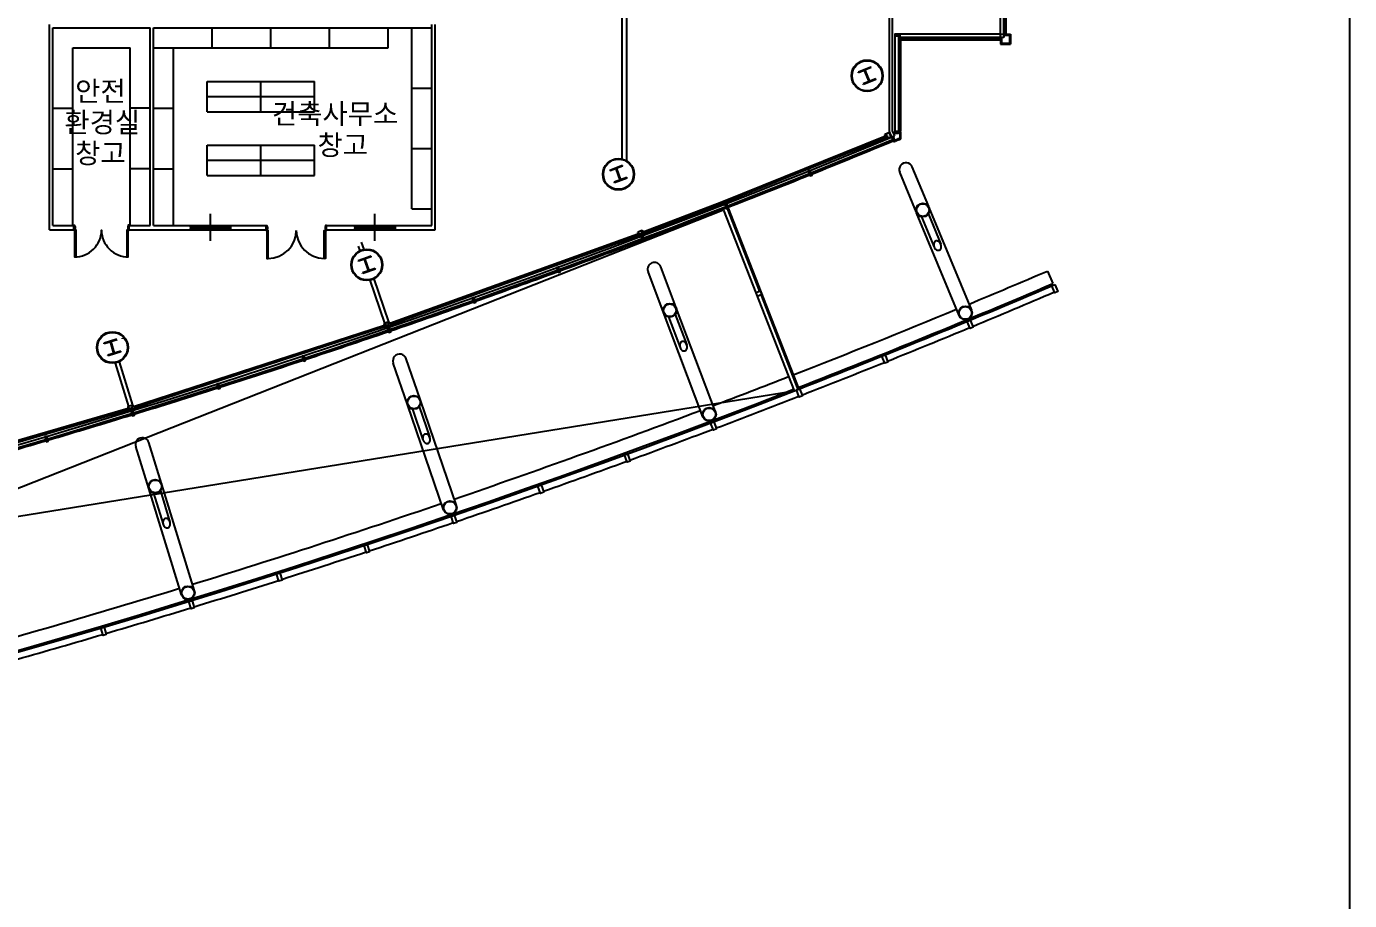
# Model space of a CAD drawing. Header units: millimetres. Extents: x -90599 to 108401, y -635096 to -480023.
# Drawn here: x 68959 to 108401, y -602418 to -576361 of the extents above; entities that cross this region are included whole.
import ezdxf

# ---------------------------------------------------------------- set-up
doc = ezdxf.new("R2010")
doc.units = ezdxf.units.MM
doc.layers.add('TT-BASE', color=253, linetype='Continuous')
doc.layers.add('TX-PAPR', color=2, linetype='Continuous', plot=False)
doc.styles.get("Standard").update_dxf_attribs({"font": 'GulimChe.ttf'})

msp = doc.modelspace()

# ---------------------------------------------------------------- linework, layer by layer
at = {"layer": 'TT-BASE'}
for p, q in [((86719, -580310), (86719, -574331)), ((86844, -574331), (86844, -580360)), ((98131, -574660), (98131, -576581)), ((98166, -576581), (98166, -574656)), ((97996, -576591), (97996, -574688)), ((98096, -576591), (98096, -574688)), ((94676, -575806), (94676, -579491)), ((94771, -575806), (94771, -579472)), ((69646, -582419), (69646, -576301)), ((69746, -582294), (69746, -576401)), ((69746, -576401), (72646, -576401)), ((72646, -582294), (72646, -576401)), ((72746, -582294), (72746, -576401)), ((72746, -576401), (81046, -576401)), ((74496, -577001), (74496, -576401)), ((76246, -577001), (76246, -576401)), ((77996, -577001), (77996, -576401)), ((79746, -577001), (79746, -576401)), ((80446, -581801), (80446, -576401)), ((81046, -582294), (81046, -576301)), ((81146, -582419), (81146, -576301)), ((94851, -576641), (94851, -579490)), ((97996, -576591), (94951, -576591)), ((94951, -576591), (94951, -579490)), ((98111, -576581), (98166, -576581)), ((98111, -576591), (98111, -576595)), ((98111, -576591), (98296, -576591)), ((98111, -576595), (98111, -576621)), ((98111, -576621), (98266, -576621)), ((98266, -576621), (98266, -576861)), ((98296, -576591), (98296, -576891)), ((70346, -582294), (70346, -577001)), ((70346, -577001), (72046, -577001)), ((72046, -582294), (72046, -577001)), ((72746, -577001), (79746, -577001)), ((73346, -582294), (73346, -577001)), ((97996, -576691), (94951, -576691)), ((94991, -576731), (97986, -576731)), ((94991, -579490), (94991, -576731)), ((95021, -576761), (97986, -576761)), ((95021, -579490), (95021, -576761)), ((97986, -576706), (97986, -576761)), ((97996, -576706), (98026, -576706)), ((97996, -576706), (97996, -576891)), ((97996, -576891), (98296, -576891)), ((98026, -576706), (98026, -576861)), ((98026, -576861), (98266, -576861)), ((94129, -577570), (93760, -577723)), ((93767, -577742), (93760, -577723)), ((94137, -577589), (93767, -577742)), ((94081, -578002), (93943, -577669)), ((94099, -577994), (93961, -577661)), ((94137, -577589), (94129, -577570)), ((74346, -578901), (74346, -578001)), ((74346, -578001), (77546, -578001)), ((75946, -578901), (75946, -578001)), ((77546, -578901), (77546, -578001)), ((80446, -578201), (81046, -578201)), ((94275, -577921), (93905, -578074)), ((93913, -578093), (93905, -578074)), ((94282, -577940), (93913, -578093)), ((94282, -577940), (94275, -577921)), ((74346, -578451), (77546, -578451)), ((69746, -578801), (70346, -578801)), ((72646, -578801), (72046, -578801)), ((72746, -578801), (73346, -578801)), ((74346, -578901), (77546, -578901)), ((89689, -581586), (94570, -579626)), ((89707, -581633), (94588, -579670)), ((94687, -579526), (94547, -579580)), ((94558, -579608), (94547, -579580)), ((94684, -579532), (94554, -579583)), ((94570, -579626), (94554, -579583)), ((94605, -579713), (94588, -579670)), ((94602, -579720), (94591, -579692)), ((94741, -579665), (94602, -579720)), ((94735, -579662), (94605, -579713)), ((94676, -579491), (94747, -579662)), ((94735, -579662), (94684, -579532)), ((94741, -579665), (94687, -579526)), ((94835, -579626), (94747, -579662)), ((94771, -579472), (94835, -579626)), ((94867, -579742), (94878, -579770)), ((94991, -579490), (94991, -579510)), ((94991, -579490), (95021, -579490)), ((94991, -579510), (94991, -579691)), ((94991, -579510), (95021, -579510)), ((95021, -579711), (95021, -579510)), ((74346, -579901), (77546, -579901)), ((74346, -580801), (74346, -579901)), ((75946, -580801), (75946, -579901)), ((77546, -580801), (77546, -579901)), ((80446, -580001), (81046, -580001)), ((74346, -580351), (77546, -580351)), ((86724, -580509), (86350, -580650)), ((86731, -580527), (86357, -580669)), ((86731, -580527), (86724, -580509)), ((95857, -581732), (95367, -580550)), ((69746, -580601), (70346, -580601)), ((72646, -580601), (72046, -580601)), ((72746, -580601), (73346, -580601)), ((74346, -580801), (77546, -580801)), ((86357, -580669), (86350, -580650)), ((86859, -580864), (86484, -581006)), ((86866, -580883), (86492, -581024)), ((86662, -580938), (86535, -580602)), ((86681, -580931), (86554, -580595)), ((86866, -580883), (86859, -580864)), ((95491, -581910), (94991, -580705)), ((86492, -581024), (86484, -581006)), ((87348, -582485), (89689, -581586)), ((87366, -582532), (89707, -581633)), ((97137, -584823), (95867, -581758)), ((80446, -581801), (81046, -581801)), ((89738, -581836), (91844, -587225)), ((89850, -581792), (90814, -584260)), ((89877, -581781), (91984, -587170)), ((96762, -584979), (95492, -581913)), ((95646, -582036), (96018, -582936)), ((95845, -581953), (96218, -582853)), ((69646, -582419), (70371, -582419)), ((69746, -582294), (70371, -582294)), ((70371, -582419), (70371, -582294)), ((72021, -582294), (72646, -582294)), ((72021, -582419), (72021, -582294)), ((72021, -582419), (76102, -582419)), ((72746, -582294), (76102, -582294)), ((76102, -582419), (76102, -582302)), ((77902, -582294), (81046, -582294)), ((77902, -582419), (77902, -582294)), ((77902, -582419), (81146, -582419)), ((79792, -585208), (87189, -582545)), ((87321, -582442), (87181, -582495)), ((87191, -582523), (87181, -582495)), ((87318, -582448), (87187, -582497)), ((87204, -582541), (87187, -582497)), ((87335, -582491), (87318, -582448)), ((87332, -582470), (87321, -582442)), ((87368, -582579), (87351, -582536)), ((87374, -582582), (87363, -582554)), ((78851, -582913), (78896, -583047)), ((78940, -582788), (79015, -583006)), ((79808, -585255), (87207, -582592)), ((87237, -582628), (87220, -582585)), ((87234, -582635), (87223, -582607)), ((87374, -582582), (87234, -582635)), ((87368, -582579), (87237, -582628)), ((79231, -583213), (78852, -583343)), ((78859, -583362), (78852, -583343)), ((79237, -583232), (78859, -583362)), ((79155, -583641), (79039, -583300)), ((79174, -583634), (79057, -583294)), ((79237, -583232), (79231, -583213)), ((79354, -583573), (78975, -583702)), ((78982, -583721), (78975, -583702)), ((79360, -583592), (78982, -583721)), ((79360, -583592), (79354, -583573)), ((87949, -584889), (87488, -583669)), ((88320, -584722), (87868, -583526)), ((99394, -583653), (99553, -584027)), ((79198, -583928), (79636, -585208)), ((79316, -583888), (79755, -585168)), ((90850, -584353), (91956, -587181)), ((89123, -587996), (87950, -584892)), ((89503, -587853), (88330, -584749)), ((72154, -587692), (79631, -585263)), ((72169, -587740), (79647, -585310)), ((79766, -585164), (79625, -585212)), ((79634, -585241), (79625, -585212)), ((79763, -585170), (79631, -585216)), ((79646, -585259), (79631, -585216)), ((79676, -585348), (79661, -585304)), ((79815, -585306), (79673, -585354)), ((79809, -585303), (79676, -585348)), ((79778, -585214), (79763, -585170)), ((79776, -585192), (79766, -585164)), ((79809, -585303), (79794, -585259)), ((79815, -585306), (79805, -585277)), ((88100, -585020), (88444, -585931)), ((88302, -584943), (88646, -585855)), ((71656, -585681), (71274, -585799)), ((71662, -585700), (71279, -585818)), ((71824, -585669), (71818, -585650)), ((79673, -585354), (79663, -585326)), ((71279, -585818), (71274, -585799)), ((71768, -586044), (71385, -586162)), ((71773, -586063), (71391, -586181)), ((71567, -586106), (71461, -585762)), ((71586, -586100), (71480, -585756)), ((71773, -586063), (71768, -586044)), ((71391, -586181), (71385, -586162)), ((71601, -586395), (71999, -587688)), ((71720, -586358), (72118, -587651)), ((80317, -587630), (79894, -586396)), ((80693, -587475), (80279, -586265)), ((72130, -587648), (71987, -587692)), ((72127, -587654), (71993, -587695)), ((72140, -587698), (72127, -587654)), ((72139, -587676), (72130, -587648)), ((81393, -590773), (80318, -587633)), ((81777, -590641), (80702, -587502)), ((64442, -589936), (71992, -587742)), ((64455, -589984), (72006, -587790)), ((71995, -587720), (71987, -587692)), ((72006, -587739), (71993, -587695)), ((72034, -587829), (72020, -587785)), ((72031, -587835), (72022, -587806)), ((72174, -587791), (72031, -587835)), ((72168, -587788), (72034, -587829)), ((72168, -587788), (72154, -587743)), ((72174, -587791), (72165, -587762)), ((80464, -587765), (80779, -588687)), ((80668, -587695), (80984, -588617)), ((72984, -589987), (72607, -588764)), ((72603, -590130), (72219, -588883)), ((73968, -593185), (72992, -590014)), ((73579, -593305), (72604, -590133)), ((72745, -590270), (73032, -591201)), ((72952, -590206), (73238, -591137))]:
    msp.add_line(p, q, dxfattribs=at)
at = {"layer": 'TT-BASE', "linetype": 'Continuous'}
for p, q in [((89710, -581846), (42012, -600675)), ((74446, -582751), (74446, -581951)), ((79346, -582751), (79346, -581951)), ((73846, -582294), (73846, -582419)), ((75006, -582308), (73866, -582308)), ((75006, -582308), (73866, -582308)), ((75026, -582388), (73886, -582388)), ((73916, -582315), (74466, -582315)), ((73916, -582326), (74426, -582326)), ((73916, -582334), (74426, -582334)), ((73916, -582345), (74426, -582345)), ((74466, -582351), (75016, -582351)), ((74466, -582362), (74976, -582362)), ((74466, -582370), (74976, -582370)), ((74466, -582381), (74976, -582381)), ((75046, -582294), (75046, -582419)), ((78746, -582294), (78746, -582419)), ((79906, -582308), (78766, -582308)), ((79906, -582308), (78766, -582308)), ((78786, -582308), (79926, -582308)), ((79926, -582388), (78786, -582388)), ((78816, -582315), (79366, -582315)), ((78816, -582326), (79326, -582326)), ((78816, -582334), (79326, -582334)), ((78816, -582345), (79326, -582345)), ((79366, -582351), (79916, -582351)), ((79366, -582362), (79876, -582362)), ((79366, -582370), (79876, -582370)), ((79366, -582381), (79876, -582381)), ((79946, -582294), (79946, -582419)), ((40896, -595459), (91844, -587225))]:
    msp.add_line(p, q, dxfattribs=at)
at = {"layer": 'TT-BASE', "flags": 128}
for points in [[(94851, -576641), (94951, -576641), (94951, -576591), (94851, -576591)], [(94951, -576591), (94951, -576691), (95001, -576691), (95001, -576591)], [(94851, -579540), (94951, -579540), (94951, -579490), (94851, -579490)], [(96169, -583029), (96188, -583020), (96203, -583006), (96216, -582987), (96225, -582966), (96230, -582942), (96231, -582916), (96229, -582889), (96222, -582863), (96211, -582837), (96197, -582814), (96180, -582794), (96161, -582777), (96141, -582765), (96119, -582757), (96098, -582754), (96077, -582756), (96058, -582764), (96041, -582776), (96027, -582792), (96016, -582812), (96008, -582835), (96005, -582860), (96006, -582886), (96011, -582913), (96020, -582939), (96032, -582963), (96047, -582985), (96065, -583004), (96085, -583019), (96107, -583029), (96128, -583034), (96149, -583034)], [(88592, -586029), (88610, -586020), (88627, -586007), (88640, -585989), (88650, -585968), (88656, -585944), (88658, -585918), (88656, -585891), (88649, -585864), (88640, -585839), (88626, -585815), (88610, -585794), (88592, -585777), (88572, -585764), (88550, -585756), (88529, -585752), (88508, -585754), (88489, -585760), (88471, -585772), (88457, -585788), (88445, -585807), (88437, -585830), (88433, -585855), (88433, -585881), (88437, -585908), (88445, -585934), (88457, -585959), (88471, -585982), (88489, -586001), (88508, -586016), (88529, -586027), (88550, -586033), (88572, -586034)], [(80924, -588790), (80943, -588781), (80959, -588768), (80973, -588751), (80983, -588730), (80990, -588706), (80993, -588680), (80992, -588654), (80987, -588627), (80978, -588601), (80965, -588577), (80950, -588555), (80932, -588538), (80912, -588524), (80891, -588515), (80870, -588511), (80849, -588512), (80829, -588518), (80812, -588529), (80796, -588544), (80784, -588563), (80775, -588586), (80771, -588611), (80770, -588637), (80773, -588664), (80780, -588690), (80791, -588715), (80805, -588738), (80822, -588758), (80841, -588774), (80861, -588785), (80882, -588792), (80904, -588793)], [(73173, -591308), (73192, -591300), (73209, -591288), (73223, -591271), (73234, -591250), (73242, -591226), (73246, -591201), (73245, -591174), (73241, -591147), (73233, -591121), (73221, -591096), (73206, -591075), (73189, -591056), (73169, -591042), (73149, -591032), (73128, -591027), (73107, -591028), (73087, -591033), (73069, -591044), (73053, -591058), (73040, -591077), (73031, -591099), (73025, -591124), (73024, -591150), (73026, -591177), (73032, -591204), (73042, -591230), (73056, -591253), (73072, -591273), (73090, -591289), (73111, -591302), (73132, -591309), (73153, -591311)]]:
    msp.add_lwpolyline(points, close=True, dxfattribs=at)
at = {"layer": 'TT-BASE'}
for points in [[(98096, -576691), (97996, -576691), (97996, -576591), (98096, -576591)], [(94804, -579801), (94860, -579778), (94802, -579639), (94747, -579662)], [(92323, -580651), (92267, -580674), (92323, -580813), (92379, -580791)], [(89832, -581638), (89776, -581659), (89831, -581799), (89887, -581777)], [(87332, -582598), (87276, -582619), (87329, -582759), (87385, -582738)], [(84822, -583532), (84765, -583552), (84817, -583693), (84873, -583673)], [(99619, -584053), (99709, -584265), (99617, -584304), (99527, -584093)], [(82302, -584439), (82245, -584459), (82295, -584601), (82352, -584581)], [(90739, -584397), (90878, -584342), (90842, -584249), (90702, -584304)], [(79772, -585320), (79716, -585340), (79764, -585482), (79821, -585462)], [(97093, -585116), (97181, -585328), (97088, -585367), (97000, -585154)], [(77234, -586175), (77177, -586194), (77224, -586336), (77281, -586317)], [(94555, -586152), (94641, -586365), (94548, -586403), (94463, -586189)], [(74687, -587003), (74630, -587021), (74675, -587164), (74732, -587146)], [(92007, -587161), (92091, -587375), (91998, -587412), (91914, -587198)], [(72131, -587804), (72074, -587822), (72118, -587965), (72175, -587948)], [(89449, -588144), (89530, -588359), (89437, -588394), (89356, -588179)], [(69567, -588579), (69510, -588596), (69552, -588740), (69610, -588722)], [(86881, -589100), (86960, -589316), (86866, -589350), (86787, -589134)], [(84302, -590028), (84379, -590245), (84285, -590279), (84208, -590062)], [(81714, -590930), (81789, -591148), (81694, -591180), (81620, -590963)], [(79117, -591805), (79189, -592023), (79094, -592055), (79022, -591836)], [(76511, -592652), (76581, -592871), (76485, -592902), (76415, -592683)], [(73896, -593472), (73963, -593692), (73868, -593721), (73800, -593502)], [(71272, -594265), (71338, -594485), (71242, -594514), (71176, -594293)]]:
    msp.add_lwpolyline(points, close=True, dxfattribs=at)
for points in [[(94558, -579608), (94549, -579612), (94556, -579630), (94614, -579613), (94628, -579650), (94574, -579677), (94581, -579695), (94591, -579692)], [(87191, -582523), (87182, -582526), (87189, -582545), (87247, -582528), (87261, -582566), (87207, -582592), (87214, -582610), (87223, -582607)], [(87332, -582470), (87341, -582466), (87348, -582485), (87294, -582511), (87308, -582548), (87366, -582532), (87373, -582550), (87363, -582554)], [(79634, -585241), (79625, -585244), (79631, -585263), (79690, -585248), (79703, -585286), (79647, -585310), (79654, -585329), (79663, -585326)], [(79776, -585192), (79786, -585189), (79792, -585208), (79737, -585232), (79750, -585270), (79808, -585255), (79815, -585274), (79805, -585277)], [(72139, -587676), (72148, -587673), (72154, -587692), (72098, -587715), (72110, -587753), (72169, -587740), (72175, -587759), (72165, -587762)], [(71995, -587720), (71986, -587723), (71992, -587742), (72051, -587730), (72062, -587768), (72006, -587790), (72012, -587809), (72022, -587806)]]:
    msp.add_lwpolyline(points, dxfattribs=at)
at = {"layer": 'TT-BASE', "linetype": 'Continuous'}
for points in [[(70371, -582294), (70371, -582282), (70396, -582282), (70396, -582325), (70411, -582325), (70411, -582388), (70396, -582388), (70396, -582431), (70371, -582431), (70371, -582419)], [(72021, -582294), (72021, -582282), (71996, -582282), (71996, -582325), (71981, -582325), (71981, -582388), (71996, -582388), (71996, -582431), (72021, -582431), (72021, -582419)], [(73846, -582333), (73846, -582308), (73866, -582308), (73866, -582348), (73886, -582348), (73886, -582388), (73846, -582388), (73846, -582363)], [(75046, -582333), (75046, -582308), (75006, -582308), (75006, -582348), (75026, -582348), (75026, -582388), (75046, -582388), (75046, -582363)], [(76102, -582302), (76102, -582290), (76127, -582290), (76127, -582333), (76142, -582333), (76142, -582396), (76127, -582396), (76127, -582439), (76102, -582439), (76102, -582427)], [(77902, -582302), (77902, -582290), (77877, -582290), (77877, -582333), (77862, -582333), (77862, -582396), (77877, -582396), (77877, -582439), (77902, -582439), (77902, -582427)], [(78746, -582333), (78746, -582308), (78766, -582308), (78766, -582348), (78786, -582348), (78786, -582388), (78746, -582388), (78746, -582363)], [(79946, -582333), (79946, -582308), (79906, -582308), (79906, -582348), (79926, -582348), (79926, -582388), (79946, -582388), (79946, -582363)]]:
    msp.add_lwpolyline(points, dxfattribs=at)
at = {"layer": 'TT-BASE', "linetype": 'Continuous', "flags": 128}
msp.add_lwpolyline([(70436, -583230), (70436, -582431), (70396, -582431), (70396, -583231, 0.414214), (71196, -582431, 0.414214), (71996, -583231), (71996, -582431), (71956, -582431), (71956, -583230)], format="xyb", dxfattribs=at)
at = {"layer": 'TT-BASE', "linetype": 'Continuous'}
for points in [[(73876, -582345), (73916, -582345), (73916, -582315), (73876, -582315)], [(74426, -582345), (74466, -582345), (74466, -582315), (74426, -582315)], [(74426, -582381), (74466, -582381), (74466, -582351), (74426, -582351)], [(74976, -582381), (75016, -582381), (75016, -582351), (74976, -582351)], [(76127, -582439), (76127, -583274), (76167, -583274), (76167, -582439)], [(77877, -582439), (77877, -583274), (77837, -583274), (77837, -582439)], [(78776, -582345), (78816, -582345), (78816, -582315), (78776, -582315)], [(79326, -582345), (79366, -582345), (79366, -582315), (79326, -582315)], [(79326, -582381), (79366, -582381), (79366, -582351), (79326, -582351)], [(79876, -582381), (79916, -582381), (79916, -582351), (79876, -582351)]]:
    msp.add_lwpolyline(points, close=True, dxfattribs=at)
at = {"layer": 'TT-BASE'}
for centre, radius in [((94021, -577831), 470), ((94021, -577831), 450), ((86608, -580766), 470), ((86608, -580766), 450), ((95680, -581835), 203), ((95680, -581835), 187), ((79106, -583467), 470), ((79106, -583467), 450), ((88140, -584821), 203), ((88140, -584821), 187), ((96949, -584901), 203), ((96949, -584901), 187), ((71523, -585931), 470), ((71523, -585931), 450), ((80510, -587568), 203), ((80510, -587568), 187), ((89313, -587925), 203), ((89313, -587925), 187), ((72798, -590073), 203), ((72798, -590073), 187), ((81585, -590707), 203), ((81585, -590707), 187), ((73774, -593245), 203), ((73774, -593245), 187)]:
    msp.add_circle(centre, radius, dxfattribs=at)
for centre, radius, start, end in [((-3104, -343351), 255769, 279.7168, 292.49328), ((-3104, -343351), 255844, 279.7168, 292.5), ((-3104, -343351), 255889, 291.90672, 292.49328), ((-3104, -343351), 255889, 292.50672, 292.5112), ((-3104, -343351), 255889, 292.5112, 292.54135), ((-3104, -343351), 255919, 292.51119, 292.54583), ((95179, -580627), 203, 22.5011, 202.5011), ((-3104, -343351), 255889, 291.30672, 291.89328), ((-3104, -343351), 255889, 290.70672, 291.29328), ((76167, -582439), 835, 270, 0), ((77837, -582439), 835, 180, 270), ((-3104, -343351), 255889, 290.10672, 290.69328), ((-3104, -343351), 255889, 289.50672, 290.09328), ((87678, -583597), 203, 20.7011, 200.7011), ((-3104, -343351), 261249, 292.54457, 293.1), ((-3104, -343351), 261655, 291.30535, 293.1), ((-3104, -343351), 261705, 291.30536, 293.08905), ((-3104, -343351), 261905, 292.51094, 293.08906), ((-3104, -343351), 255889, 288.90672, 289.49328), ((-3104, -343351), 261249, 291.30529, 292.45543), ((-3104, -343351), 255889, 288.30672, 288.89328), ((-3104, -343351), 261905, 291.91094, 292.48906), ((-3104, -343351), 255889, 287.70672, 288.29328), ((80087, -586330), 203, 18.9011, 198.9011), ((-3104, -343351), 261905, 291.31094, 291.88906), ((-3104, -343351), 261249, 290.74457, 291.27239), ((-3104, -343351), 261705, 274.25657, 291.29879), ((-3104, -343351), 261655, 274.30036, 291.2725), ((-3104, -343351), 255889, 287.10672, 287.69328), ((-3104, -343351), 261905, 290.71094, 291.28906), ((-3104, -343351), 255889, 286.50672, 287.09328), ((-3104, -343351), 261249, 288.94457, 290.65543), ((-3104, -343351), 261905, 290.11094, 290.68906), ((-3104, -343351), 255889, 285.90672, 286.49328), ((72413, -588824), 203, 17.1011, 197.1011), ((-3104, -343351), 261905, 289.51094, 290.08906), ((-3104, -343351), 261905, 288.91094, 289.48906), ((-3104, -343351), 261249, 287.14457, 288.85543), ((-3104, -343351), 261905, 288.31094, 288.88906), ((-3104, -343351), 261905, 287.71094, 288.28906), ((-3104, -343351), 261249, 285.34457, 287.05543), ((-3104, -343351), 261905, 287.11094, 287.68906), ((-3104, -343351), 261905, 286.51094, 287.08906), ((-3104, -343351), 261905, 285.91094, 286.48906)]:
    msp.add_arc(centre, radius, start, end, dxfattribs=at)
at = {"layer": 'TX-PAPR'}
msp.add_lwpolyline([(-90599, -506096), (108401, -506096), (108401, -635096), (-90599, -635096)], close=True, dxfattribs=at)

# ---------------------------------------------------------------- texts
at = {"layer": 'TT-BASE'}
for s, p in [('안전', (70411, -578589)), ('건축사무소', (76277, -579263)), ('환경실', (70090, -579521)), ('창고', (70411, -580441)), ('창고', (77636, -580195))]:
    msp.add_text(s, height=600, dxfattribs=at).set_placement(p)

doc.saveas('drawing.dxf')
